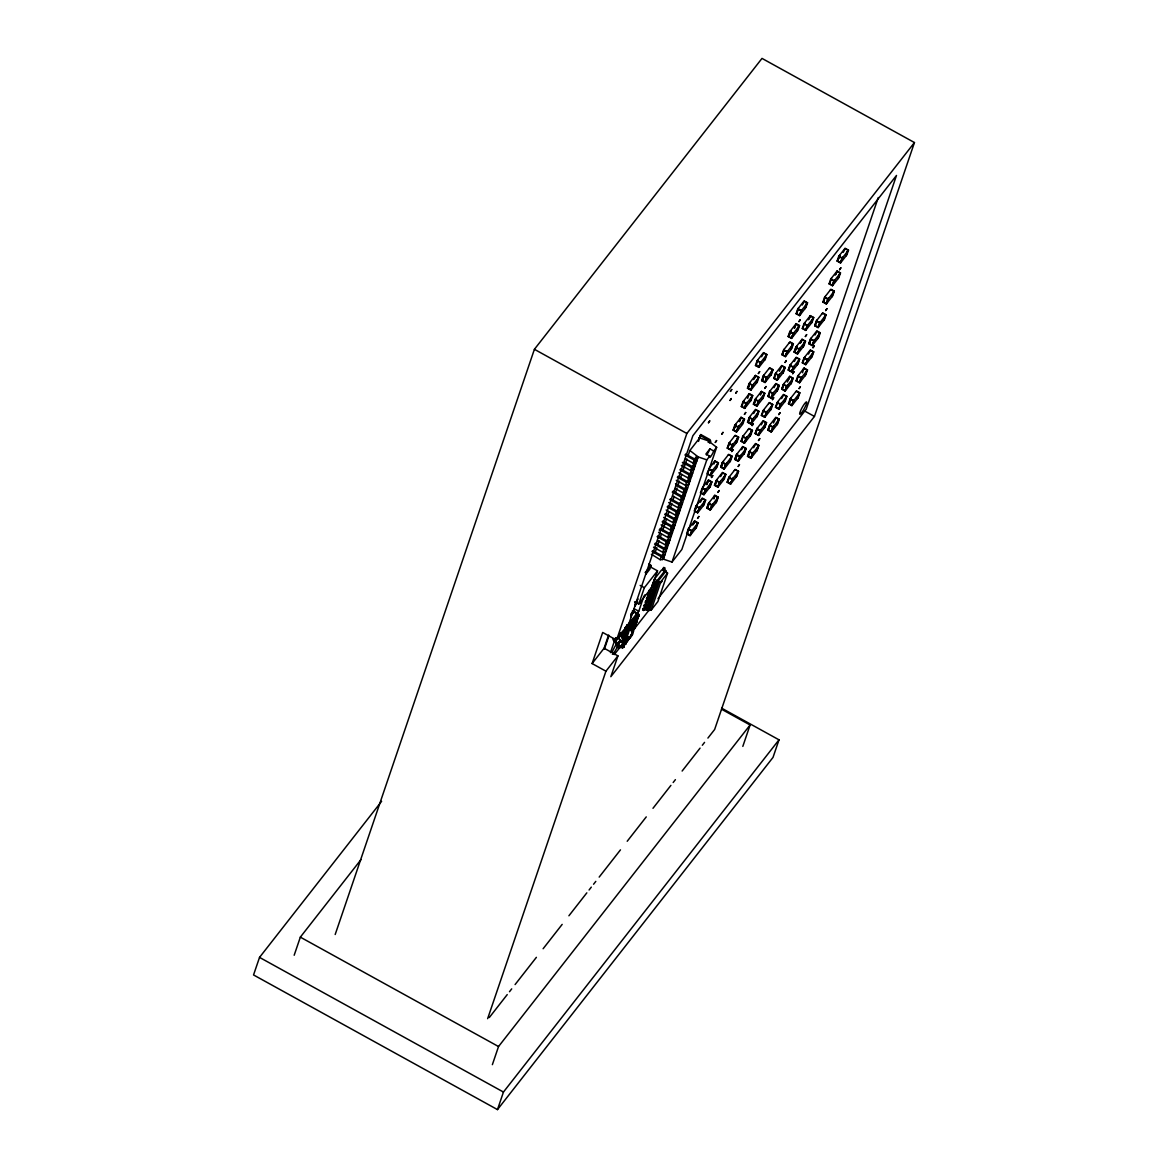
<?xml version="1.0" encoding="UTF-8"?>
<svg xmlns="http://www.w3.org/2000/svg" width="1168" height="1168" viewBox="0 0 1168 1168"><rect width="100%" height="100%" fill="white"/><g stroke="black" fill="none" stroke-linecap="round" stroke-linejoin="round"><path stroke-width="1.5" d="M626.136 627.785L625.245 627.858L625.552 629.114M625.479 629.07C625.683 623.727 628.837 632.866 625.376 627.712M622.179 636.808L622.427 638.21L620.033 633.494M626.909 628.209C627.712 630.486 623.975 626.077 625.289 628.939M620.427 633.479C623.668 640.809 624.588 641.203 627.274 627.815L638.327 613.653L632.311 611.039M627.231 625.011C625.727 626.72 629.45 626.778 628.661 629.435L622.267 647.744L621.668 646.517L628.355 627.012L626.588 625.522M621.668 646.517C624.938 646.4 623.011 647.291 620.412 646.357M630.165 626.515C634.122 628.063 626.968 632.472 628.223 627.26M622.018 637.363C628.442 639.611 618.412 636.356 623.172 637.64M622.369 636.954L622.602 637.684L624.223 633.333M630.209 628.88C629.669 630.574 629.523 629.45 630.691 629.625C628.472 630.472 630.793 626.019 627.771 625.391M628.53 629.581L630.808 629.231L633.26 624.763L632.122 624.135M623.639 638.181L624.004 638.181M624.953 641.144L626.092 641.772L625.756 642.78L624.281 642.721M628.355 639.188L629.231 636.604L626.238 640.531L625.099 639.889M626.749 639.728L625.333 639.422L626.617 640.254L626.939 639.203M634.72 625.887C631.888 626.325 633.874 631.771 633.582 626.574M618.923 648.109C615.784 648.255 617.887 642.853 620.398 646.371M617.682 646.97L617.507 645.904M623.624 632.501L622.471 636.224M622.909 634.545L623.42 635.377L624.033 633.888M624.252 632.91L624.384 630.194M624.019 631.275L622.836 635.582M622.033 637.509L624.194 630.749M625.011 628.457L625.917 628.121M632.822 629.654L633.874 626.238L632.925 629.348M636.56 620.179L637.027 621.23L634.91 624.004M627.158 629.406L625.42 627.902L627.085 627.683L627.523 628.807L626.311 629.304L629.085 625.128M625.099 628.092L625.727 627.128M613.419 640.079C616.865 642.385 612.236 637.363 613.536 640.487M613.609 639.553C616.821 639.261 617.054 647.203 621.975 645.743M614.383 639.436L616.135 644.473L619.858 647.247C621.434 643.977 619.712 649.452 617.857 647.101M617.93 645.349L615.448 640.312M638.327 613.653L638.721 616.149L629.318 628.165C630.895 629.537 629.304 630.282 630.705 628.238M631.873 633.903L633.436 631.187L632.414 629.187M633.275 632.122L632.414 629.815M632.341 634.881L633.479 631.333M629.435 625.42C623.274 630.676 620.033 650.795 627.566 628.15M627.435 627.975L626.895 629.391M700.698 435.941L698.975 438.467L700.391 436.671M615.638 640.736L618.412 637.188L620.442 640.619L620.033 642.079L619.931 640.75M622.456 637.538L622.34 636.297M622.734 635.874L622.048 637.626M626.924 639.363C623.464 642.035 628.004 643.349 625.26 640.94M630.048 625.362L631.348 626.355L631.684 625.318L629.844 628.603L630.983 628.749L631.129 627.187L629.99 627.041M625.552 627.698L627.464 628.866M624.252 638.4L623.259 638.662M624.077 638.487L627.362 628.355M381.615 801.321L259.53 957.395L253.544 974.944L497.48 1109.6L773.026 757.39L778.998 739.826L721.605 708.144M294.175 955.249L300.337 937.145L360.985 859.619M335.187 934.502L534.404 349.305L762.003 58.4L914.456 142.554L714.641 729.489L707.91 738.088M487.64 1018.671L605.929 671.191L592.103 663.555L602.688 632.457L616.529 640.093L628.515 624.763L692.872 435.708L896.484 175.448L814.446 416.436L610.835 676.695L617.93 655.861L604.09 648.225L608.557 635.115M604.367 649.247L609.054 635.48M610.47 652.62L615.565 637.757M614.923 640.633L615.916 637.728M615.215 640.517L616.208 637.597M616.529 640.093L686.857 433.474L914.456 142.554M618.85 638.283L620.748 633.377M617.624 647.291L618.31 644.561L617.565 645.977M619.478 641.655L620.339 640.531L617.492 644.006L620.12 640.225M620.266 642.166L624.427 637.874M620.661 642.225L621.142 640.823M623.464 638.721L622.194 637.48M623.347 635.334L622.894 636.677L623.011 635.056M623.989 633.436L623.537 634.779L624.062 633.479M624.004 632.749L624.179 630.91M624.646 630.851L624.822 629.012L624.909 631.012M621.04 642.181L621.507 640.779M624.179 632.881L624.311 631.246M624.836 630.968L624.953 629.348M625.654 628.545L626.325 627.26L625.347 627.61M621.347 642.064L621.829 640.663M623.916 631.567C625.42 631.552 624.092 629.245 626.53 627.566M659.263 530.272L659.599 529.265L668.855 534.375L671.177 534.199L672.432 532.593L671.074 531.834L668.972 533.134L660.314 528.359M621.58 641.86L622.062 640.458M622.894 638.078L623.201 637.173L623.084 638.239L622.091 637.319M624.048 634.881L624.325 633.728M627.581 625.289L620.339 634.837M621.653 646.795L628.355 627.012L629.494 627.639L622.953 646.882L619.931 647.32M621.756 647.072L628.311 627.829M623.464 643.334L624.354 640.765M629.085 626.866L628.209 629.435L629.187 627.888M623.668 643.159L624.165 641.29M628.399 629.26L629.099 627.216M655.073 552.712L656.81 547.602M657.964 544.186L659.132 540.784M660.285 537.382L661.453 533.966M662.606 530.564L666.665 518.636M667.833 515.234L668.987 511.818M670.14 508.416L671.892 503.306M673.045 499.904L674.213 496.488M675.367 493.086L677.104 487.976M678.272 484.574L679.426 481.158M680.579 477.756L681.747 474.354M682.9 470.938L686.959 459.009M688.127 455.608L689.865 450.498L699.69 437.927L708.319 440.862L716.641 447.286L681.849 549.5L672.009 562.056L663.395 559.136L698.187 456.922L689.865 450.498M648.985 564.378L651.087 565.531L649.846 569.166L645.685 574.481M621.799 646.254L623.683 647.32L630.078 627.946L633.961 622.719L630.647 628.399M625.595 642.415L625.362 643.422M634.574 601.783L638.765 604.104L644.342 587.708L657.54 570.86L650.547 566.991M626.574 640.56L625.8 643.758L626.574 640.56L625.435 640.414M628.53 629.786L630.589 629.829L631.304 626.661M632.457 628.72C635.626 624.588 631.348 632.676 633.275 626.325M632.647 628.851L633.465 626.442M627.756 624.763L638.765 611.273L643.802 596.498M637.056 620.982L634.326 629.056L636.852 620.471M634.414 628.326L636.998 620.719M700.844 434.569L699.793 436.482L700.844 434.569L710.086 439.679L710.816 441.533L709.56 443.139L710.013 441.796M637.524 619.171L638.896 615.624L629.391 627.698M698.537 441.343L699.69 437.927M642.59 609.944L643.495 608.119A1.694 1.212 18.8 0 1 645.174 607.74L647.933 607.667L648.474 608.718A1.694 1.212 18.8 0 1 647.028 609.039L644.634 608.513L643.539 610.47L643.086 609.287A1.694 1.212 18.8 0 1 644.78 608.908L647.539 608.835L648.079 609.886A1.694 1.212 18.8 0 1 646.634 610.222L644.4 609.667L643.539 610.47M643.845 606.221L644.751 604.411A1.694 1.212 18.8 0 1 646.444 604.017L649.204 603.958L649.729 605.009A1.694 1.212 18.8 0 1 648.284 605.331L645.904 604.805L644.809 606.747L644.356 605.579A1.694 1.212 18.8 0 1 646.05 605.185M645.116 602.513L646.021 600.688A1.694 1.212 18.8 0 1 647.714 600.308L650.474 600.235L650.999 601.286A1.694 1.212 18.8 0 1 649.554 601.608L647.174 601.082L646.065 603.038L645.627 601.856A1.694 1.212 18.8 0 1 646.488 601.418M646.386 598.79L647.291 596.979A1.694 1.212 18.8 0 1 648.97 596.585L651.729 596.527L652.343 597.49A1.694 1.212 18.8 0 1 650.824 597.899L648.43 597.374L647.335 599.315L646.882 598.147A1.694 1.212 18.8 0 1 647.598 597.724M647.641 595.081L648.547 593.256A1.694 1.212 18.8 0 1 650.24 592.877L653 592.804L653.598 593.782A1.694 1.212 18.8 0 1 652.08 594.176L649.7 593.651L648.59 595.607L648.152 594.424A1.694 1.212 18.8 0 1 649.846 594.045M648.912 591.358L649.817 589.548A1.694 1.212 18.8 0 1 651.496 589.154L654.27 589.095L654.795 590.147A1.694 1.212 18.8 0 1 653.35 590.468L650.956 589.942L649.861 591.884L649.423 590.716A1.694 1.212 18.8 0 1 649.846 590.395M651.364 554.245L660.227 559.72L661.263 556.683L663.585 556.494L664.84 554.888L663.482 554.143L661.38 555.442L652.722 550.668L652.007 551.573L661.263 556.683M653.511 547.179L662.752 552.274L663.789 549.237L666.11 549.048L667.366 547.456L666.008 546.697L663.906 547.996L655.248 543.222M657.584 540.594L665.278 544.843L666.315 541.806L668.651 541.631L669.892 540.025L668.549 539.266L666.432 540.565L657.788 535.791M658.562 532.316L667.819 537.411L668.855 534.375M661.103 524.885L670.344 529.98L671.381 526.943L673.702 526.768L674.958 525.162L673.6 524.403L671.498 525.702L662.84 520.928M663.628 517.453L672.87 522.549L673.907 519.512L676.228 519.337L677.484 517.731L676.126 516.971L674.024 518.271L665.38 513.497M666.154 510.022L675.396 515.117L676.433 512.08L678.769 511.905L680.024 510.299L678.666 509.54L676.549 510.839L667.906 506.065L667.191 506.97L676.433 512.08M668.68 502.59L677.936 507.686L678.973 504.649L681.294 504.474L682.55 502.868L681.192 502.109L679.09 503.408L670.432 498.634M672.753 496.006L680.462 500.254L681.499 497.218L683.82 497.042L685.076 495.436L683.718 494.677L681.616 495.977L672.958 491.202M675.294 488.574L682.988 492.823L684.025 489.786L686.346 489.611L687.602 488.005L686.244 487.246L684.141 488.545L675.498 483.771M676.272 480.296L685.528 485.392L686.565 482.355L688.886 482.18L690.142 480.574L688.784 479.814L686.682 481.114L678.024 476.34M678.812 472.85L688.054 477.96L689.091 474.909L691.412 474.734L692.668 473.128L691.31 472.383L689.208 473.668L680.55 468.894M681.338 465.419L690.58 470.529L691.617 467.477L693.938 467.302L695.194 465.696L693.85 464.952L691.733 466.236L684.536 462.265M685.412 458.834L693.12 463.097L694.157 460.046L696.478 459.871L697.734 458.265L696.376 457.52L694.274 458.805L685.616 454.031M651.131 588.176L652.182 586.248L654.62 586.745A1.694 1.212 18.8 0 0 656.066 586.424L655.525 585.372L652.766 585.445A1.694 1.212 18.8 0 0 652.27 585.372M654.416 579.124L644.765 607.491L648.152 610.368L651.233 610.046L657.905 601.52L667.57 573.108L664.928 570.685L661.643 569.882L654.416 579.124L659.205 581.781L660.898 581.635L667.57 573.108M662.271 556.494L664.008 551.384M665.176 547.967L669.235 536.054M670.388 532.637L671.556 529.235M672.71 525.834L676.768 513.905M677.936 510.489L679.09 507.087M680.243 503.685L684.302 491.757M685.47 488.355L686.623 484.939M687.791 481.537L691.85 469.609M693.004 466.207L696.493 455.987M657.54 570.86L651.7 587.46M663.482 554.143L662.446 557.18L663.804 557.939L662.548 559.545L660.227 559.72M682.681 497.729L683.718 494.677M691.31 472.383L690.273 475.42L691.631 476.164L690.376 477.77L688.054 477.96M662.548 559.545L663.585 556.494M662.752 552.274L665.074 552.099L666.11 549.048M665.278 544.843L667.614 544.668L668.651 541.631M667.819 537.411L670.14 537.236L671.177 534.199M670.344 529.98L672.666 529.805L673.702 526.768M672.87 522.549L675.192 522.373L676.228 519.337M675.396 515.117L677.732 514.942L678.769 511.905M677.936 507.686L680.258 507.511L681.294 504.474M680.462 500.254L682.784 500.079L683.82 497.042M682.988 492.823L685.309 492.648L686.346 489.611M685.528 485.392L687.85 485.216L688.886 482.18M690.376 477.77L691.412 474.734M690.58 470.529L692.916 470.339L693.938 467.302M693.12 463.097L695.442 462.908L696.478 459.871M492.37 1064.661L498.532 1046.543L750.104 724.992L721.561 709.239M662.942 570.539A1.694 1.212 18.8 0 1 662.898 569.312L663.804 567.487L664.767 568.013L663.964 570.364M649.393 610.587L659.205 581.781M651.233 610.046L660.898 581.635M664.592 571.692L664.928 570.685L657.131 580.642L647.481 609.477M665.541 572.218L665.891 571.21L658.095 581.168L648.415 610.032M672.009 562.056L706.815 459.856L709.721 456.119A4.424 0.745 -61.1 0 0 710.728 456.498A4.424 0.745 -61.1 0 0 713.721 451.009L716.641 447.286M695.836 506.27L694.245 510.956L697.676 512.84L704.07 504.664L705.662 499.992L702.231 498.094L695.836 506.27L699.267 508.168L697.676 512.84M687.149 532.228L688.215 529.104L694.61 520.928L698.041 522.826L696.449 527.498L690.054 535.674L686.623 533.776L687.426 532.754M711.911 481.873L710.319 486.56L703.924 494.736L700.493 492.838L702.085 488.151L705.516 490.049L711.911 481.873L708.48 479.975L702.888 487.129L702.669 488.107L705.341 489.582L703.735 494.268L701.077 492.794L701.676 492.02M708.071 470.66L707.005 473.77L710.436 475.668L716.831 467.492L718.422 462.82L714.991 460.922L708.596 469.098L712.027 470.996L718.422 462.82M696.639 505.248L694.829 510.898L697.5 512.372L699.69 506.927L698.099 511.613M692.755 525.074L694.799 521.395L697.457 522.87L695.646 528.52M700.377 502.24L702.421 498.561L705.092 500.035L703.282 505.686L704.494 500.795M706.625 484.121L708.655 480.442L711.327 481.917L709.516 487.582L711.327 481.917M689.879 535.207L692.449 529.98L690.857 534.652L689.879 535.207L687.207 533.732L687.806 532.973M693.558 524.052L694.61 520.928M706.888 484.662L708.48 479.975M710.261 475.201L712.451 469.755L711.239 474.646L710.261 475.201L707.589 473.726M713.925 464.046L714.991 460.922M703.924 494.736L705.939 488.808L703.735 494.268M690.054 535.674L691.646 530.987L698.041 522.826M710.436 475.668L712.451 469.755M709.137 487.363L710.728 482.691M497.48 1109.6L503.452 1092.051L778.998 739.826M733.081 430.131L734.687 425.444L741.081 417.268L744.498 419.166L742.906 423.853L736.512 432.029L733.081 430.131L733.884 429.109L733.665 430.087L736.336 431.561L737.315 431.007L738.526 426.116L736.336 431.561M714.466 485.319L716.057 480.632L722.452 472.456L725.883 474.354L724.291 479.026L717.897 487.202L714.466 485.319L715.269 484.297M720.714 467.2L722.306 462.513L728.701 454.337L732.132 456.235L730.54 460.922L724.145 469.098L720.714 467.2L723.109 461.491L721.298 467.156L723.956 468.631L726.54 463.389L723.956 468.631M727.226 448.147L728.817 443.46L735.212 435.284L738.643 437.182L737.052 441.854L730.657 450.03L727.226 448.147L728.029 447.125L727.81 448.103L730.482 449.563L731.46 449.008L732.672 444.117L730.482 449.563M741.3 406.508L742.892 401.821L749.287 393.66L752.718 395.543L751.126 400.23L744.731 408.406L741.3 406.508L742.103 405.486M747.462 388.272L749.053 383.586L755.448 375.41L758.879 377.308L757.287 381.994L750.893 390.17L747.462 388.272L748.265 387.25M706.844 508.153L708.436 503.466L714.831 495.29L718.262 497.188L716.67 501.86L710.275 510.036L706.844 508.153L709.239 502.444L707.428 508.095L710.1 509.569L712.67 504.342L710.1 509.569M734.409 427.546L735.475 424.422L734.803 427.751M755.477 365.496L757.068 360.81L763.463 352.634L766.894 354.532L765.303 359.218L758.908 367.38L755.477 365.496L756.265 364.474M717.721 486.735L720.291 481.508L717.721 486.735L715.05 485.275L716.86 479.61L716.174 482.939M728.555 445.563L729.62 442.438L727.81 448.103M733.665 430.087L735.855 424.641M741.884 406.464L743.695 400.799L743.476 401.777L746.148 403.252L744.556 407.939L741.884 406.464L742.483 405.69M707.428 508.095L709.618 502.649M721.298 467.156L723.488 461.71M748.644 387.455L749.856 382.564L748.046 388.229L750.717 389.703L753.287 384.462L750.717 389.703M758.718 366.927L761.288 361.686L758.718 366.927L756.046 365.453L757.871 359.788M720.598 476.602L722.642 472.923L725.313 474.398L723.109 479.844M739.213 421.414L741.257 417.735L743.928 419.21L741.724 424.656M753.594 379.556L755.638 375.877L758.295 377.352L756.484 383.016L756.703 382.038M739.592 421.633L741.081 417.268M761.594 356.78L763.638 353.101L766.31 354.576L764.5 360.24L764.719 359.262M747.695 398.332L749.287 393.66M754.382 378.534L755.448 375.41M713.765 498.415L714.831 495.29M736.512 432.029L738.526 426.116M710.275 510.036L712.29 504.123M713.955 498.882L715.02 495.758L717.678 497.232L715.867 502.882L717.079 497.991M717.897 487.202L719.488 482.53L725.883 474.354M724.145 469.098L725.737 464.411L732.132 456.235M730.657 450.03L732.672 444.117M744.731 408.406L746.746 402.493L744.556 407.939M750.893 390.17L752.484 385.484L758.879 377.308M758.908 367.38L760.499 362.708L766.894 354.532M742.264 423.093L743.928 419.21M752.134 395.587L750.323 401.252L752.134 395.587L749.476 394.112L748.498 394.667M730.949 457.053L729.737 461.944L731.548 456.279L728.876 454.805L727.898 455.359M736.395 441.11L738.059 437.226L735.402 435.752L734.409 436.306M738.059 437.226L736.249 442.876L737.461 437.985M753.404 404.245L754.995 399.558L761.39 391.382L764.821 393.28L763.215 397.967L756.82 406.143L753.404 404.245L754.192 403.223L753.973 404.201L756.645 405.676L757.623 405.121L758.835 400.23L756.645 405.676M727.153 482.267L728.744 477.581L735.139 469.405L738.57 471.303L736.979 475.975L730.584 484.151L727.153 482.267L729.547 476.559L727.737 482.209L730.409 483.683L732.978 478.457L730.409 483.683M734.774 459.433L736.366 454.746L742.775 446.57L746.191 448.468L744.6 453.14L738.205 461.316L734.774 459.433L737.169 453.724L735.957 458.615M741.023 441.314L742.614 436.628L749.009 428.452L752.44 430.35L750.849 435.036L744.454 443.212L741.023 441.314L741.826 440.292L741.607 441.27L744.264 442.745L745.257 442.19L746.469 437.299L744.264 442.745M747.535 422.261L749.126 417.575L755.521 409.399L758.952 411.297L757.36 415.969L750.966 424.145L747.535 422.261L748.338 421.239M761.609 380.622L763.2 375.935L769.61 367.774L773.026 369.657L771.435 374.344L765.04 382.52L761.609 380.622L762.412 379.6L762.193 380.578L764.865 382.053L765.843 381.498L767.055 376.607L764.865 382.053M753.973 404.201L755.784 398.536L754.572 403.427M737.548 453.929L735.358 459.389L738.03 460.849L740.6 455.622L738.03 460.849M741.607 441.27L743.417 435.606L743.198 436.584L745.87 438.058M762.193 380.578L764.003 374.913L762.792 379.804M748.717 421.444L749.929 416.553L748.119 422.217L750.79 423.677L753.36 418.451L750.79 423.677M753.667 413.545L755.711 409.866L758.368 411.34L756.557 416.991L758.368 411.34M760.324 394.507L761.39 391.382M741.709 449.695L742.775 446.57M760.499 394.974L761.565 391.849L764.237 393.324L762.427 398.989L764.237 393.324M756.82 406.143L758.426 401.456L764.821 393.28M730.584 484.151L732.599 478.238M738.205 461.316L740.22 455.403M744.454 443.212L746.469 437.299M750.966 424.145L752.557 419.473L758.952 411.297M765.04 382.52L766.631 377.833L773.026 369.657M745.023 449.271L743.812 454.162L745.622 448.512L742.95 447.037L741.972 447.592M750.192 434.277L751.856 430.393L749.199 428.919L748.206 429.474M771.858 370.475L770.646 375.366L772.457 369.701L769.785 368.227L768.807 368.796M737.986 471.346L736.176 476.997L737.986 471.346L735.329 469.872L734.351 470.427M744.556 451.636L745.622 448.512M772.457 369.701L770.252 375.147M773.742 378.374L775.333 373.687L781.728 365.511L785.159 367.409L783.567 372.096L777.173 380.257L773.742 378.374L774.545 377.352L774.326 378.33L776.983 379.804L777.976 379.235L779.187 374.344L776.983 379.804M788.123 336.515L789.714 331.829L796.109 323.653L799.54 325.551L797.948 330.237L791.554 338.399L788.123 336.515L788.911 335.493M747.505 456.381L749.097 451.709L755.492 443.533L758.923 445.431L757.331 450.103L750.936 458.279L747.505 456.381L748.294 455.359M755.127 433.547L756.718 428.875L763.113 420.699L766.544 422.597L764.952 427.269L758.558 435.445L755.127 433.547L757.521 427.853L755.711 433.503L758.368 434.978L760.952 429.751L758.368 434.978M761.361 415.443L762.967 410.756L769.362 402.58L772.778 404.478L771.187 409.165L764.792 417.326L761.361 415.443L762.164 414.421M767.887 396.375L769.478 391.703L775.873 383.527L779.304 385.425L777.713 390.097L771.303 398.273L767.887 396.375L768.675 395.353L768.456 396.332L771.128 397.806L773.318 392.36L771.727 397.047M781.961 354.751L783.553 350.064L789.948 341.888L793.379 343.786L791.787 348.473L785.392 356.649L781.961 354.751L784.356 349.042L782.545 354.707L785.203 356.182L787.787 350.94L785.203 356.182M796.123 313.739L797.715 309.053L804.11 300.877L807.541 302.775L805.949 307.447L799.554 315.623L796.123 313.739L796.926 312.717L796.707 313.681L799.379 315.156L800.357 314.601L801.569 309.71L799.379 315.156M774.326 378.33L776.136 372.665L775.917 373.643L778.589 375.118M789.451 333.931L790.502 330.807L789.831 334.136M768.456 396.332L770.267 390.681L770.048 391.66L772.72 393.134M790.897 331.026L788.692 336.472L791.364 337.946L793.933 332.705L791.364 337.946M797.452 311.155L798.518 308.031L796.707 313.681M748.673 455.578L749.885 450.687L748.075 456.338L750.747 457.812L751.345 457.053M779.333 371.22L781.918 365.978L784.575 367.453L782.764 373.118L784.575 367.453M753.623 447.68L755.667 444.001L758.339 445.475L756.528 451.125L758.339 445.475M761.244 424.845L763.288 421.166L765.96 422.641L764.149 428.291L765.96 422.641M774.004 387.674L776.048 383.995L778.72 385.469L776.91 391.119L778.122 386.228M794.24 327.799L796.284 324.12L798.956 325.595L797.364 330.281M802.255 305.023L804.299 301.344L806.971 302.819L805.146 308.469L806.971 302.819M764.617 416.874L767.186 411.632L764.617 416.874L761.945 415.399L763.755 409.734L763.536 410.713L766.208 412.187M794.517 328.339L796.109 323.653M750.747 457.812L752.937 452.366L751.725 457.257M758.558 435.445L760.558 429.532M777.173 380.257L779.187 374.344M785.392 356.649L787.393 350.736M791.554 338.399L793.145 333.727L799.54 325.551M750.936 458.279L752.528 453.593L758.923 445.431M764.792 417.326L766.807 411.413M771.303 398.273L772.909 393.587L779.304 385.425M799.554 315.623L801.569 309.71M763.77 428.087L765.361 423.4M791.13 347.714L792.795 343.83L790.123 342.355L789.145 342.91M792.795 343.83L790.984 349.495L792.196 344.604M805.307 306.702L806.358 303.578M768.559 403.602L769.537 403.048L772.209 404.522L770.398 410.187L770.617 409.209M794.094 352.123L795.685 347.436L802.08 339.26L805.511 341.158L803.92 345.845L797.525 354.006L794.094 352.123L796.474 346.414L795.262 351.305M775.464 407.296L777.07 402.624L783.465 394.448L786.896 396.346L785.29 401.018L778.895 409.194L775.464 407.296L776.267 406.274M781.713 389.192L783.305 384.506L789.699 376.33L793.13 378.228L791.539 382.914L785.144 391.076L781.713 389.192L784.108 383.484L782.297 389.148L784.969 390.608L787.539 385.382L784.969 390.608M788.225 370.125L789.816 365.453L796.211 357.277L799.642 359.175L798.051 363.847L791.656 372.023L788.225 370.125L790.619 364.431L788.809 370.081L791.481 371.555L794.05 366.314L791.481 371.555M802.299 328.5L803.905 323.813L810.3 315.637L813.731 317.535L812.125 322.222L805.73 330.398L802.299 328.5L803.102 327.478M767.843 430.131L769.435 425.459L775.829 417.283L779.26 419.181L777.669 423.853L771.274 432.029L767.843 430.131L770.238 424.437L768.427 430.087L771.099 431.561L773.669 426.32L771.099 431.561M777.859 401.602L776.048 407.252L778.72 408.727L779.319 407.968M796.868 346.633L794.663 352.079L797.335 353.554L799.905 348.312L797.335 353.554M781.596 398.595L783.64 394.915L786.312 396.39L784.502 402.04L784.721 401.062M800.211 343.407L802.255 339.727L804.927 341.202L803.117 346.867L804.927 341.202M808.431 319.784L810.475 316.105L813.147 317.579L811.337 323.244L812.008 319.901M773.435 422.977L776.019 417.75L778.691 419.224L776.866 424.875L778.078 419.984M787.305 382.038L789.889 376.797L792.546 378.271L790.736 383.936L792.546 378.271M794.357 361.423L796.401 357.744L799.073 359.218L797.248 364.869L799.073 359.218M801.014 342.385L802.08 339.26M788.634 379.454L789.699 376.33M809.234 318.762L810.3 315.637M778.72 408.727L780.91 403.281L779.698 408.172M797.525 354.006L799.116 349.334L805.511 341.158M805.555 329.931L808.125 324.689L805.555 329.931L802.883 328.456L804.694 322.791L804.475 323.77L807.146 325.244M771.274 432.029L773.289 426.116M778.895 409.194L780.487 404.522L786.896 396.346M785.144 391.076L787.159 385.163M791.656 372.023L793.247 367.336L799.642 359.175M805.73 330.398L807.322 325.711L813.731 317.535M778.151 420.772L776.486 424.67M796.08 380.899L797.671 376.227L804.066 368.051L807.497 369.935L805.905 374.621L799.511 382.797L796.08 380.899L796.883 379.877L796.664 380.856L799.335 382.33L800.314 381.775L801.525 376.884L799.335 382.33M814.695 325.726L816.286 321.039L822.695 312.863L826.112 314.761L824.52 319.433L818.126 327.609L814.695 325.726L817.089 320.017L815.279 325.668L817.95 327.142L820.52 321.915L817.95 327.142M822.914 302.103L824.506 297.417L830.901 289.241L834.332 291.139L832.74 295.811L826.345 303.987L822.914 302.103L823.717 301.081L823.498 302.059L826.17 303.519L827.148 302.965L828.36 298.074L826.17 303.519M829.076 283.868L830.667 279.181L837.062 271.005L840.493 272.903L838.901 277.575L832.507 285.751L829.076 283.868L829.879 282.846M788.458 403.734L790.05 399.062L796.445 390.886L799.876 392.769L798.284 397.456L791.889 405.632L788.458 403.734L789.261 402.712M802.328 362.795L803.92 358.109L810.315 349.933L813.746 351.831L812.154 356.503L805.759 364.679L802.328 362.795L804.723 357.087L802.912 362.737L805.57 364.212L808.154 358.985L805.57 364.212M808.84 343.728L810.431 339.056L816.826 330.88L820.257 332.763L818.666 337.45L812.271 345.626L808.84 343.728L811.234 338.034L809.424 343.684L812.081 345.159L814.665 339.917L812.081 345.159M837.091 261.077L838.682 256.405L845.077 248.229L848.508 250.127L846.917 254.799L840.522 262.975L837.091 261.077L837.879 260.055M796.664 380.856L798.474 375.205L798.255 376.184L800.927 377.644M823.498 302.059L825.309 296.395L825.09 297.373L827.762 298.847M829.66 283.824L831.47 278.159L831.251 279.137L833.923 280.612L832.331 285.284L829.66 283.824L830.258 283.05M840.332 262.508L842.902 257.267L840.332 262.508L837.66 261.033L839.485 255.383L838.799 258.712M789.641 402.931L790.853 398.04L789.042 403.69L791.714 405.165L794.284 399.923L791.714 405.165M835.208 275.152L837.252 271.472L839.909 272.947L838.098 278.597M808.446 354.079L810.49 350.4L813.162 351.875L811.351 357.525L813.162 351.875M814.972 335.012L817.016 331.347L819.673 332.822L817.863 338.472L819.673 332.822M843.208 252.376L845.252 248.696L847.924 250.171L846.114 255.821L846.333 254.843M802.474 372.723L804.066 368.051M835.996 274.13L837.062 271.005M818.126 327.609L820.14 321.696M799.511 382.797L801.525 376.884M805.759 364.679L807.351 360.007L813.746 351.831M812.271 345.626L813.862 340.939L820.257 332.763M826.345 303.987L828.36 298.074M832.507 285.751L834.098 281.079L840.493 272.903M791.889 405.632L793.481 400.945L799.876 392.769M840.522 262.975L842.113 258.289L848.508 250.127M824.944 315.564L823.732 320.455L825.542 314.805L822.871 313.331L821.892 313.885M799.292 392.813L797.481 398.478L799.292 392.813L796.634 391.353L795.642 391.908M806.913 369.993L805.102 375.643L806.913 369.993L804.256 368.519L803.277 369.073M817.483 338.267L819.075 333.581M825.542 314.805L823.338 320.251M832.098 295.066L833.748 291.182L831.09 289.708L830.112 290.263M846.26 254.055L847.924 250.171M833.748 291.182L831.937 296.833L832.156 295.869M878.278 197.523L806.212 409.209L658.007 598.644M742.819 746.396L750.104 724.992M625.771 641.334L626.413 641.816L625.289 641.977L626.355 642.269L625.23 642.239L626.311 642.473L625.157 642.371L626.252 642.648M620.792 633.246L621.113 632.428M631.012 626.53L629.888 625.844M625.931 642.239L625.493 642.94M626.136 642.999L624.968 643.086L625.814 642.488M621.77 641.334C619.025 641.655 620.602 640.079 617.522 644.721L620.383 641.217L621.887 640.984M636.633 603.214L634.793 606.25L636.604 603.257A3.971 2.686 38 0 1 634.881 604.498M626.515 629.391L627.669 628.515M619.478 637.013C617.507 634.589 620.792 638.005 618.033 639.027M631.07 617.04L631.1 616.193M620.208 641.553L620.442 640.619M619.858 641.962L620.266 641.144M620.748 640.765L617.93 644.356L620.339 640.531M625.435 639.013L626.544 639.933M617.361 647.32L618.003 645.437M619.799 647.174L616.66 644.444L614.324 639.889M619.609 647.7L623.128 646.357M623.099 633.99L623.274 633.465M622.442 635.888L624.69 632.983M622.646 635.699L622.807 634.925M644.867 594.877L644.196 595.972M625.347 641.845L626.53 641.743C624.062 641.904 627.756 639.889 625.157 639.728M622.734 647.262L632.516 634.355L622.398 647.539M626.398 626.048L627.055 624.895M626.88 626.369L627.377 625.099M620.223 646.619L617.741 645.656M631.508 614.587L633.932 611.039L631.056 614.426M630.91 614.397L633.377 610.922L631.523 613.215M617.522 644.721L620.164 641.057M631.377 614.514L633.932 611.039M617.492 644.006L620.252 640.429M839.865 255.588L839.266 256.361L841.924 257.836M837.66 261.033L838.259 260.274M756.046 365.453L756.66 364.679M766.31 354.576L766.091 355.554M807.541 302.775L801.146 310.951L797.715 309.053M750.236 382.783L749.637 383.542L752.309 385.017M758.295 377.352L758.076 378.33M833.923 280.612L834.901 280.057L832.331 285.284M839.909 272.947L839.69 273.925M798.956 325.595L796.766 331.04M708.202 442.395L708.786 440.263L700.128 435.474M695.442 462.908L696.697 461.302L695.34 460.557M764.383 375.132L763.784 375.892L766.456 377.366M782.545 354.707L782.75 353.729M692.916 470.339L694.172 468.733L692.814 467.988M713.721 451.009L709.91 448.906L705.91 454.016L709.721 456.119M746.148 403.252L746.746 402.493M813.147 317.579L812.928 318.557M752.718 395.543L746.323 403.719L742.892 401.821M834.332 291.139L827.937 299.315L824.506 297.417M793.379 343.786L786.984 351.962L783.553 350.064M749.944 401.033L750.542 400.274M810.957 323.025L811.556 322.266M687.85 485.216L689.105 483.61M756.178 398.755L755.565 399.514L758.236 400.989M761.565 391.849L760.587 392.404M815.279 325.668L815.498 324.704M685.309 492.648L686.565 491.042M744.498 419.166L738.103 427.342L734.687 425.444M826.112 314.761L819.717 322.937L816.286 321.039M785.159 367.409L778.764 375.585L775.333 373.687M682.784 500.079L684.039 498.473M762.047 398.77L762.646 398.011M782.385 372.899L782.983 372.139M750.309 416.757L749.71 417.531L752.382 419.005M680.258 507.511L681.513 505.905L680.156 505.16M788.809 370.081L789.407 369.322M809.424 343.684L809.643 342.706M677.732 514.942L678.988 513.336L677.63 512.591M738.643 437.182L732.248 445.358L728.817 443.46M716.247 467.536L716.028 468.514L717.838 462.864L715.181 461.389L714.203 461.944M756.178 416.786L756.776 416.027M776.53 390.915L777.129 390.141M675.192 522.373L676.447 520.767L675.089 520.023M700.493 492.838L701.296 491.816M782.297 389.148L782.516 388.17M672.666 529.805L673.921 528.199M705.341 489.582L705.939 488.808M772.209 404.522L771.99 405.5M752.44 430.35L746.045 438.526L742.614 436.628M793.13 378.228L786.736 386.404L783.305 384.506M772.778 404.478L766.383 412.654L762.967 410.756M670.14 537.236L671.396 535.63M729.358 461.725L729.956 460.966M750.265 435.08L750.046 436.058L751.258 431.167M790.356 383.717L790.955 382.958M717.24 479.814L716.641 480.588L719.313 482.063M645.116 572.568L651.087 565.531M667.614 544.668L668.87 543.062L667.512 542.317M715.05 485.275L715.648 484.501M755.711 433.503L755.93 432.525M725.313 474.398L725.094 475.376M786.312 396.39L786.093 397.368M699.267 508.168L705.662 499.992M665.074 552.099L666.329 550.493L664.972 549.748M746.191 448.468L739.797 456.644L736.366 454.746M766.544 422.597L760.149 430.773L756.718 428.875M807.497 369.935L801.102 378.111L797.671 376.227M702.888 505.481L703.486 504.707M804.723 375.439L805.321 374.665M743.417 453.958L744.031 453.199M715.02 495.758L714.028 496.312M750.279 450.892L749.681 451.666L752.338 453.126M791.232 398.244L790.634 399.003L793.306 400.478M768.427 430.087L768.646 429.109M727.737 482.209L727.956 481.245M697.457 522.87L697.238 523.848M634.998 603.111L638.151 599.067M718.262 497.188L711.867 505.364L708.436 503.466M738.57 471.303L732.175 479.479L728.744 477.581M779.26 419.181L772.866 427.342L769.435 425.459M663.804 567.487L663.307 568.144A1.694 1.212 18.8 0 0 663.555 569.59L664.563 571.751M695.267 528.316L695.865 527.542M715.488 502.678L716.086 501.904M735.796 476.792L736.395 476.018M756.149 450.921L756.747 450.147M797.102 398.273L797.7 397.5M664.767 568.013L664.227 569.006L665.716 570.495A1.694 1.212 18.8 0 1 665.935 571.751M592.103 663.555L604.09 648.225M638.765 604.104L651.963 587.241L654.211 587.927A1.694 1.212 18.8 0 0 655.657 587.592L655.131 586.54L654.328 587.124M630.881 615.916L634.501 611.287M649.861 591.884L650.722 591.081L652.956 591.636A1.694 1.212 18.8 0 0 654.401 591.315L653.861 590.263L651.102 590.336M657.35 583.358L657 583.796A1.694 1.212 18.8 0 1 655.482 584.204L653.248 583.65L652.386 584.453L653.452 582.525L655.876 583.036A1.694 1.212 18.8 0 0 657.321 582.715L656.796 581.664L654.036 581.722A1.694 1.212 18.8 0 0 653.525 581.649M648.59 595.607L649.452 594.804L651.686 595.359A1.694 1.212 18.8 0 0 653.131 595.023L652.27 594.41M647.335 599.315L648.196 598.512L650.415 599.067A1.694 1.212 18.8 0 0 651.861 598.746L650.999 598.118M615.317 640.809L618.281 636.721M628.18 627.523L629.318 628.165L628.472 625.216L637.874 613.215M646.065 603.038L646.926 602.235L649.16 602.79A1.694 1.212 18.8 0 0 650.605 602.454L650.065 601.403M625.712 629.99L624.646 631.523M624.544 632.092L625.333 631.07M629.275 626.15L638.662 614.149M622.705 635.217L624.705 632.662M629.494 626.676L638.881 614.66M644.809 606.747L645.656 605.944L647.89 606.499A1.694 1.212 18.8 0 0 649.335 606.177L648.809 605.126L649.744 605.71M631.406 624.53L637.67 616.529M638.969 615.171L629.567 627.172L630.822 627.873M619.011 641.933L617.157 644.298L619.055 642.006M622.588 637.801L623.391 636.779M631.348 626.355L633.786 623.245M636.239 620.894L637.772 618.909M620.777 645.933L623.916 641.933M614.222 654.62L624.457 641.787M625.771 640.108L627.391 638.02L628.53 638.662M632.195 631.654L649.028 610.119M621.288 646.094L624.427 642.093M621.522 646.094L624.661 642.093M621.347 646.619L623.435 643.948M626.617 640.254L629.056 637.144M631.348 634.472L633.465 631.596M627.873 639.173L629.946 636.502M622.121 647.16L630.822 635.699M621.945 647.685L632.122 635.261M605.929 671.191L617.93 655.861M489.304 1017.532L507.233 994.596M509.482 991.734L511.715 988.873M515.088 984.566L536.389 957.337M543.12 948.737L562.173 924.384M568.904 915.785L586.832 892.848M589.081 889.987L591.315 887.125M593.563 884.249L595.811 881.387M599.169 877.095L620.471 849.866M627.201 841.267L646.254 816.899M652.985 808.3L670.914 785.378M673.162 782.516L675.411 779.64M682.127 771.041L700.07 748.119M702.318 745.257L704.552 742.381M625.07 643.378L625.727 643.466M625.435 627.333L625.946 627.245M625.479 628.413L627.377 628.676L625.61 628.72M625.157 642.969L625.902 642.94M623.537 647.525L622.164 647.7M623.654 642.809L624.413 642.458M624.165 642.838L625.42 643.349M618.879 648.152L619.887 647.671L619.055 647.627M632.311 634.735L631.523 635.144M627.347 628.705L627.274 627.815M626.457 628.939L627.333 629.333L627.041 628.165M637.699 618.646L635.888 621.142L634.75 620.5M628.837 628.618L629.888 628.632M628.515 628.209L629.698 628.004M628.603 628.399L629.786 628.194M628.34 628.734L629.844 628.399M628.486 629.129L629.902 628.851M628.53 629.362L630.632 629.041M622.34 647.174L623.8 646.911M621.96 647.452L623.683 647.32M629.713 629.596L630.472 629.713M630.983 628.749L629.902 628.472L631.041 628.574L629.961 628.34L631.085 628.369L630.048 628.165L631.216 628.048L630.136 627.815L631.26 627.844L630.224 627.639L631.289 627.625L630.676 626.909M625.493 641.524L626.559 641.524L625.946 640.809M624.223 642.984L625.698 643.13M629.8 629.158L630.866 629.099M630.501 627.435L631.114 628.15L630.019 628.077M633.684 612.003L637.042 613.74M613.857 640.648L613.361 638.56L614.251 640.137M698.187 456.922L706.815 459.856M633.757 611.565L637.684 613.74M838.682 256.405L842.113 258.289M830.667 279.181L834.098 281.079M798.299 309.009L800.971 310.484M816.87 320.996L819.542 322.47M803.905 323.813L807.322 325.711M811.015 339.012L813.687 340.472M810.431 339.056L813.862 340.939M790.298 331.785L792.955 333.26M789.714 331.829L793.145 333.727M796.269 347.392L798.927 348.867M795.685 347.436L799.116 349.334M804.504 358.065L807.161 359.54M803.92 358.109L807.351 360.007M784.137 350.02L786.794 351.495M790.4 365.409L793.072 366.883M789.816 365.453L793.247 367.336M757.652 360.766L760.31 362.241M757.068 360.81L760.499 362.708M783.889 384.462L786.56 385.936M763.2 375.935L766.631 377.833M790.05 399.062L793.481 400.945M769.478 391.703L772.909 393.587M804.883 411.165L814.446 416.436M749.053 383.586L752.484 385.484M777.64 402.58L780.312 404.055M777.07 402.624L780.487 404.522M754.995 399.558L758.426 401.456M770.019 425.415L772.69 426.875M749.126 417.575L752.557 419.473M757.302 428.831L759.959 430.306M735.256 425.4L737.928 426.875M749.097 451.709L752.528 453.593M729.401 443.417L732.073 444.891M736.95 454.702L739.621 456.177M534.404 349.305L686.857 433.474M722.89 462.47L725.547 463.944M722.306 462.513L725.737 464.411M729.328 477.537L732 479.011M709.399 468.076L709.18 469.054L711.852 470.529M684.901 454.951L694.157 460.046M716.057 480.632L719.488 482.53M682.375 462.382L691.617 467.477M679.849 469.813L689.091 474.909M677.309 477.245L686.565 482.355M709.02 503.423L711.692 504.897M676.33 485.538L684.025 489.786M672.257 492.108L681.499 497.218M696.42 506.226L699.092 507.7M669.717 499.539L678.973 504.649M664.665 514.402L673.907 519.512M689.018 528.082L688.799 529.06L691.471 530.535M688.215 529.104L691.646 530.987M662.139 521.833L671.381 526.943M657.073 536.696L666.315 541.806M654.547 544.127L663.789 549.237M663.409 568.67L664.358 569.196M648.634 564.246L650.737 565.4M649.306 590.19L650.255 590.716M640.152 585.402L644.342 587.708M648.036 593.913L648.999 594.439M646.78 597.622L647.729 598.147M645.51 601.345L646.459 601.87M649.189 604.017L650.138 604.542M644.254 605.053L645.203 605.579M647.919 607.725L648.868 608.251M647.525 608.893L648.474 609.419M642.984 608.776L643.933 609.302M634.195 608.747L638.765 611.273M630.311 625.201L631.494 625.902L630.107 625.245M633.509 626.778L634.618 628.311L631.173 634.998L632.078 633.26L631.202 630.793M633.26 627.274L634.268 628.077M629.99 625.639L631.07 626.398M633.114 627.523L633.976 627.961M632.968 627.756L633.844 628.223M632.837 627.946L633.698 628.472M629.698 626.369L630.851 626.997M632.662 628.472L633.552 628.691M618.222 636.589L619.449 637.188M624.968 640.254L626.121 640.896M618.12 636.779L619.39 637.348M618.003 636.969L619.303 637.538M617.887 637.115L619.186 637.743M617.93 637.319L619.084 637.947M618.12 644.824L620.398 646.094M300.337 937.145L498.532 1046.543M259.53 957.395L503.452 1092.051M633.771 627.654L636.662 619.843L634.735 624.53L636.852 621.756L636.458 620.763M623.873 634.735L623.289 633.801M623.113 637.071L621.391 632.487L623.157 636.341M638.137 614.178L638.779 615.697M624.34 634.823L622.515 631.333M613.609 639.071L614.076 640.663M637.67 602.031A3.971 2.686 38 0 1 635.976 602.732M709.91 448.906A4.424 0.745 -61.1 0 1 706.436 454.951M617.317 647.014A7.066 1.197 -61.1 0 1 612.368 654.314M612.149 652.313A7.066 1.197 -61.1 0 1 616.938 643.539M661.059 582.525L661.818 581.27L661.059 582.525M639.903 602.951L641.174 601.082L639.903 602.951M708.465 422.758L709.735 420.889L708.465 422.758M697.588 518.358L698.858 516.49L697.588 518.358M715.327 442.438L716.583 440.57L715.327 442.438M711.502 477.493L712.772 475.624L711.502 477.493M730.453 391.368L731.723 389.499L730.453 391.368M721.722 434.262L722.977 432.394L721.722 434.262M730.058 400.449L731.329 398.58L730.058 400.449M735.665 393.295L736.935 391.426L735.665 393.295M717.897 492.4L719.167 490.531L717.897 492.4M731.81 451.534L733.081 449.665L731.81 451.534M744.454 414.377L745.724 412.508L744.454 414.377M738.205 466.455L739.461 464.587L738.205 466.455M758.368 373.512L759.638 371.643L758.368 373.512M752.119 425.575L753.375 423.707L752.119 425.575M764.763 388.418L766.033 386.55L764.763 388.418M758.499 440.497L759.769 438.628L758.499 440.497M772.413 399.631L773.683 397.762L772.413 399.631M785.071 362.474L786.341 360.605L785.071 362.474M778.808 414.552L780.078 412.684L778.808 414.552M798.985 321.594L800.255 319.725L798.985 321.594M792.722 373.672L793.992 371.804L792.722 373.672M805.365 336.515L806.635 334.647L805.365 336.515M799.116 388.594L800.387 386.725L799.116 388.594M813.03 347.714L814.3 345.845L813.03 347.714M825.674 310.557L826.944 308.688L825.674 310.557M839.588 269.691L840.858 267.822L839.588 269.691M699.442 437.518L699.092 438.526L700.143 436.613L699.442 437.518M625.741 643.612L624.778 643.612L625.8 643.758M630.808 629.231L629.683 629.129L630.808 629.231M626.077 643.13L624.953 643.028L626.077 643.13M625.902 643.656L624.778 643.553L625.902 643.656M801.613 412.771A7.066 1.197 -61.1 0 0 806.767 402.215A7.066 1.197 -61.1 0 0 801.233 409.296A7.066 1.197 -61.1 0 0 801.613 412.771"/></g></svg>
